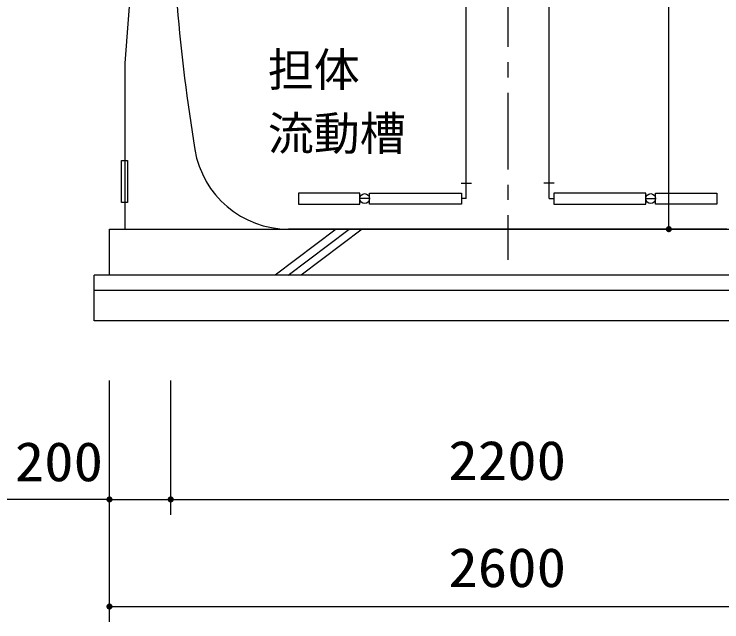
# Model space of a CAD drawing. Units: millimetres, scale not verified. Extents: x -14850 to 14850, y -10500 to 10500.
# Drawn here: x -505 to 1805, y -6767 to -4782 of the extents above; entities that cross this region are included whole.
import ezdxf
from ezdxf.enums import TextEntityAlignment as Align

# ---------------------------------------------------------------- set-up
doc = ezdxf.new("R2010")
doc.units = ezdxf.units.MM
doc.header["$LTSCALE"] = 50
doc.linetypes.add('CHAIN1', pattern=[8, 5, -1, 1, -1])
for name, color, linetype, lineweight in [('0-0_製作', 5, 'Continuous', 25), ('0-2_躯体', 3, 'Continuous', 25), ('0-5_機器', 2, 'Continuous', 25)]:
    doc.layers.add(name, color=color, linetype=linetype, lineweight=lineweight)
doc.styles.add('ＭＳ ゴシック', font='')
doc.styles.get('ＭＳ ゴシック').set_extended_font_data('MS Gothic')

msp = doc.modelspace()

# ---------------------------------------------------------------- linework, layer by layer
at = {"layer": '0-0_製作', "color": 2}
for p, q in [((1632.4, -5484.24), (1632.4, -3634.24)), ((1682.4, -5484.24), (1474.66, -5484.24)), ((-193.65, -6417.31), (-193.65, -5978.55)), ((6.35, -6417.31), (6.35, -5978.55)), ((-193.65, -6367.31), (-547.57, -6367.31)), ((-193.65, -6767.31), (-193.65, -6367.31)), ((-193.65, -6367.31), (6.35, -6367.31)), ((6.35, -6367.31), (2206.35, -6367.31)), ((-193.65, -6717.31), (2406.35, -6717.31))]:
    msp.add_line(p, q, dxfattribs=at)
at = {"layer": '0-0_製作'}
for points in [[(1622.4, -5484.24), (1632.4, -5474.24), (1632.4, -5484.24)], [(1622.42, -5483.61), (1632.4, -5474.24), (1622.4, -5484.24)], [(1622.57, -5482.37), (1632.4, -5474.24), (1622.42, -5483.61)], [(1622.89, -5481.15), (1632.4, -5474.24), (1622.57, -5482.37)], [(1623.35, -5479.98), (1632.4, -5474.24), (1622.89, -5481.15)], [(1623.95, -5478.88), (1632.4, -5474.24), (1623.35, -5479.98)], [(1624.69, -5477.87), (1632.4, -5474.24), (1623.95, -5478.88)], [(1625.55, -5476.95), (1632.4, -5474.24), (1624.69, -5477.87)], [(1626.52, -5476.15), (1632.4, -5474.24), (1625.55, -5476.95)], [(1627.58, -5475.48), (1632.4, -5474.24), (1626.52, -5476.15)], [(1627.58, -5475.48), (1631.14, -5474.32), (1632.4, -5474.24)], [(1628.72, -5474.94), (1631.14, -5474.32), (1627.58, -5475.48)], [(1628.72, -5474.94), (1629.91, -5474.55), (1631.14, -5474.32)], [(1632.4, -5474.24), (1641.7, -5480.56), (1632.4, -5484.24)], [(1632.4, -5474.24), (1641.16, -5479.42), (1641.7, -5480.56)], [(1632.4, -5474.24), (1640.49, -5478.36), (1641.16, -5479.42)], [(1632.4, -5474.24), (1639.69, -5477.39), (1640.49, -5478.36)], [(1632.4, -5474.24), (1638.77, -5476.53), (1639.69, -5477.39)], [(1632.4, -5474.24), (1637.76, -5475.8), (1638.77, -5476.53)], [(1632.4, -5474.24), (1636.66, -5475.19), (1637.76, -5475.8)], [(1632.4, -5474.24), (1635.49, -5474.73), (1636.66, -5475.19)], [(1632.4, -5474.24), (1634.27, -5474.42), (1635.49, -5474.73)], [(1632.4, -5474.24), (1633.03, -5474.26), (1634.27, -5474.42)], [(1622.71, -5486.73), (1622.4, -5484.24), (1632.4, -5484.24)], [(1622.48, -5485.49), (1622.4, -5484.24), (1622.71, -5486.73)], [(1622.71, -5486.73), (1632.4, -5484.24), (1623.1, -5487.92)], [(1623.1, -5487.92), (1632.4, -5484.24), (1623.63, -5489.06)], [(1623.63, -5489.06), (1632.4, -5484.24), (1624.31, -5490.12)], [(1624.31, -5490.12), (1632.4, -5484.24), (1625.11, -5491.09)], [(1625.11, -5491.09), (1632.4, -5484.24), (1626.02, -5491.94)], [(1626.02, -5491.94), (1632.4, -5484.24), (1627.04, -5492.68)], [(1627.04, -5492.68), (1632.4, -5484.24), (1628.14, -5493.29)], [(1628.14, -5493.29), (1632.4, -5484.24), (1629.31, -5493.75)], [(1629.31, -5493.75), (1632.4, -5484.24), (1630.52, -5494.06)], [(1630.52, -5494.06), (1632.4, -5484.24), (1631.77, -5494.22)], [(1631.77, -5494.22), (1632.4, -5484.24), (1632.4, -5494.24)], [(1632.4, -5484.24), (1641.7, -5480.56), (1642.08, -5481.75)], [(1632.4, -5484.24), (1642.08, -5481.75), (1642.32, -5482.99)], [(1632.4, -5484.24), (1642.32, -5482.99), (1642.4, -5484.24)], [(1632.4, -5484.24), (1638.28, -5492.33), (1632.4, -5494.24)], [(1632.4, -5484.24), (1639.24, -5491.53), (1638.28, -5492.33)], [(1632.4, -5484.24), (1640.1, -5490.61), (1639.24, -5491.53)], [(1632.4, -5484.24), (1640.84, -5489.6), (1640.1, -5490.61)], [(1632.4, -5484.24), (1641.45, -5488.5), (1640.84, -5489.6)], [(1632.4, -5484.24), (1641.91, -5487.33), (1641.45, -5488.5)], [(1632.4, -5484.24), (1642.22, -5486.11), (1641.91, -5487.33)], [(1632.4, -5484.24), (1642.38, -5484.87), (1642.22, -5486.11)], [(1632.4, -5484.24), (1642.4, -5484.24), (1642.38, -5484.87)], [(1632.4, -5494.24), (1638.28, -5492.33), (1637.22, -5493)], [(1632.4, -5494.24), (1637.22, -5493), (1633.65, -5494.16)], [(1633.65, -5494.16), (1637.22, -5493), (1636.08, -5493.54)], [(1633.65, -5494.16), (1636.08, -5493.54), (1634.88, -5493.93)], [(-203.63, -6366.68), (-193.65, -6367.31), (-203.65, -6367.31)], [(-203.65, -6367.31), (-193.65, -6367.31), (-203.58, -6368.56)], [(-203.63, -6366.68), (-193.65, -6357.31), (-193.65, -6367.31)], [(-203.48, -6365.44), (-193.65, -6357.31), (-203.63, -6366.68)], [(-203.58, -6368.56), (-193.65, -6367.31), (-203.34, -6369.8)], [(-203.16, -6364.22), (-193.65, -6357.31), (-203.48, -6365.44)], [(-203.34, -6369.8), (-193.65, -6367.31), (-202.95, -6370.99)], [(-202.7, -6363.05), (-193.65, -6357.31), (-203.16, -6364.22)], [(-202.95, -6370.99), (-193.65, -6367.31), (-202.42, -6372.13)], [(-202.1, -6361.95), (-193.65, -6357.31), (-202.7, -6363.05)], [(-202.42, -6372.13), (-193.65, -6367.31), (-201.74, -6373.19)], [(-201.36, -6360.94), (-193.65, -6357.31), (-202.1, -6361.95)], [(-201.74, -6373.19), (-193.65, -6367.31), (-200.94, -6374.16)], [(-200.5, -6360.02), (-193.65, -6357.31), (-201.36, -6360.94)], [(-200.94, -6374.16), (-193.65, -6367.31), (-200.03, -6375.01)], [(-199.53, -6359.22), (-193.65, -6357.31), (-200.5, -6360.02)], [(-200.03, -6375.01), (-193.65, -6367.31), (-199.01, -6375.75)], [(-198.47, -6358.55), (-193.65, -6357.31), (-199.53, -6359.22)], [(-199.01, -6375.75), (-193.65, -6367.31), (-197.91, -6376.36)], [(-197.34, -6358.01), (-193.65, -6357.31), (-198.47, -6358.55)], [(-197.91, -6376.36), (-193.65, -6367.31), (-196.74, -6376.82)], [(-196.14, -6357.62), (-193.65, -6357.31), (-197.34, -6358.01)], [(-196.74, -6376.82), (-193.65, -6367.31), (-195.53, -6377.13)], [(-194.91, -6357.39), (-193.65, -6357.31), (-196.14, -6357.62)], [(-195.53, -6377.13), (-193.65, -6367.31), (-194.28, -6377.29)], [(-194.28, -6377.29), (-193.65, -6367.31), (-193.65, -6377.31)], [(-193.65, -6357.31), (-183.65, -6367.31), (-193.65, -6367.31)], [(-193.65, -6357.31), (-183.73, -6366.06), (-183.65, -6367.31)], [(-193.65, -6357.31), (-183.97, -6364.82), (-183.73, -6366.06)], [(-193.65, -6357.31), (-184.36, -6363.63), (-183.97, -6364.82)], [(-193.65, -6357.31), (-184.89, -6362.49), (-184.36, -6363.63)], [(-193.65, -6357.31), (-185.56, -6361.43), (-184.89, -6362.49)], [(-193.65, -6357.31), (-186.36, -6360.46), (-185.56, -6361.43)], [(-193.65, -6357.31), (-187.28, -6359.6), (-186.36, -6360.46)], [(-193.65, -6357.31), (-188.3, -6358.87), (-187.28, -6359.6)], [(-193.65, -6357.31), (-189.4, -6358.26), (-188.3, -6358.87)], [(-193.65, -6357.31), (-190.56, -6357.8), (-189.4, -6358.26)], [(-193.65, -6357.31), (-191.78, -6357.49), (-190.56, -6357.8)], [(-193.65, -6357.31), (-193.03, -6357.33), (-191.78, -6357.49)], [(-193.65, -6367.31), (-192.4, -6377.23), (-193.65, -6377.31)], [(-193.65, -6367.31), (-191.17, -6377), (-192.4, -6377.23)], [(-193.65, -6367.31), (-189.97, -6376.61), (-191.17, -6377)], [(-193.65, -6367.31), (-188.84, -6376.07), (-189.97, -6376.61)], [(-193.65, -6367.31), (-187.78, -6375.4), (-188.84, -6376.07)], [(-193.65, -6367.31), (-186.81, -6374.6), (-187.78, -6375.4)], [(-193.65, -6367.31), (-185.95, -6373.68), (-186.81, -6374.6)], [(-193.65, -6367.31), (-185.21, -6372.67), (-185.95, -6373.68)], [(-193.65, -6367.31), (-184.61, -6371.57), (-185.21, -6372.67)], [(-193.65, -6367.31), (-184.14, -6370.4), (-184.61, -6371.57)], [(-193.65, -6367.31), (-183.83, -6369.18), (-184.14, -6370.4)], [(-193.65, -6367.31), (-183.67, -6367.94), (-183.83, -6369.18)], [(-193.65, -6367.31), (-183.65, -6367.31), (-183.67, -6367.94)], [(-3.65, -6367.31), (6.35, -6357.31), (6.35, -6367.31)], [(-3.64, -6366.68), (6.35, -6357.31), (-3.65, -6367.31)], [(-3.65, -6367.31), (6.35, -6367.31), (-3.58, -6368.56)], [(-3.48, -6365.44), (6.35, -6357.31), (-3.64, -6366.68)], [(-3.58, -6368.56), (6.35, -6367.31), (-3.34, -6369.8)], [(-3.17, -6364.22), (6.35, -6357.31), (-3.48, -6365.44)], [(-3.34, -6369.8), (6.35, -6367.31), (-2.95, -6370.99)], [(-2.7, -6363.05), (6.35, -6357.31), (-3.17, -6364.22)], [(-2.95, -6370.99), (6.35, -6367.31), (-2.42, -6372.13)], [(-2.1, -6361.95), (6.35, -6357.31), (-2.7, -6363.05)], [(-2.42, -6372.13), (6.35, -6367.31), (-1.74, -6373.19)], [(-1.36, -6360.94), (6.35, -6357.31), (-2.1, -6361.95)], [(-1.74, -6373.19), (6.35, -6367.31), (-0.94, -6374.16)], [(-0.5, -6360.02), (6.35, -6357.31), (-1.36, -6360.94)], [(-0.94, -6374.16), (6.35, -6367.31), (-0.03, -6375.01)], [(0.47, -6359.22), (6.35, -6357.31), (-0.5, -6360.02)], [(-0.03, -6375.01), (6.35, -6367.31), (0.99, -6375.75)], [(1.53, -6358.55), (6.35, -6357.31), (0.47, -6359.22)], [(0.99, -6375.75), (6.35, -6367.31), (2.09, -6376.36)], [(2.66, -6358.01), (6.35, -6357.31), (1.53, -6358.55)], [(2.09, -6376.36), (6.35, -6367.31), (3.26, -6376.82)], [(3.86, -6357.62), (6.35, -6357.31), (2.66, -6358.01)], [(3.26, -6376.82), (6.35, -6367.31), (4.47, -6377.13)], [(5.09, -6357.39), (6.35, -6357.31), (3.86, -6357.62)], [(4.47, -6377.13), (6.35, -6367.31), (5.72, -6377.29)], [(5.72, -6377.29), (6.35, -6367.31), (6.35, -6377.31)], [(6.35, -6357.31), (16.27, -6366.06), (6.35, -6367.31)], [(6.35, -6357.31), (16.03, -6364.82), (16.27, -6366.06)], [(6.35, -6357.31), (15.64, -6363.63), (16.03, -6364.82)], [(6.35, -6357.31), (15.11, -6362.49), (15.64, -6363.63)], [(6.35, -6357.31), (14.44, -6361.43), (15.11, -6362.49)], [(6.35, -6357.31), (13.63, -6360.46), (14.44, -6361.43)], [(6.35, -6357.31), (12.72, -6359.6), (13.63, -6360.46)], [(6.35, -6357.31), (11.7, -6358.87), (12.72, -6359.6)], [(6.35, -6357.31), (10.6, -6358.26), (11.7, -6358.87)], [(6.35, -6357.31), (9.44, -6357.8), (10.6, -6358.26)], [(6.35, -6357.31), (8.22, -6357.49), (9.44, -6357.8)], [(6.35, -6357.31), (6.97, -6357.33), (8.22, -6357.49)], [(6.35, -6367.31), (16.27, -6366.06), (16.35, -6367.31)], [(6.35, -6367.31), (7.6, -6377.23), (6.35, -6377.31)], [(6.35, -6367.31), (8.83, -6377), (7.6, -6377.23)], [(6.35, -6367.31), (10.03, -6376.61), (8.83, -6377)], [(6.35, -6367.31), (11.16, -6376.07), (10.03, -6376.61)], [(6.35, -6367.31), (12.22, -6375.4), (11.16, -6376.07)], [(6.35, -6367.31), (13.19, -6374.6), (12.22, -6375.4)], [(6.35, -6367.31), (14.05, -6373.68), (13.19, -6374.6)], [(6.35, -6367.31), (14.79, -6372.67), (14.05, -6373.68)], [(6.35, -6367.31), (15.39, -6371.57), (14.79, -6372.67)], [(6.35, -6367.31), (15.86, -6370.4), (15.39, -6371.57)], [(6.35, -6367.31), (16.17, -6369.18), (15.86, -6370.4)], [(6.35, -6367.31), (16.33, -6367.94), (16.17, -6369.18)], [(6.35, -6367.31), (16.35, -6367.31), (16.33, -6367.94)], [(-203.63, -6716.68), (-193.65, -6717.31), (-203.65, -6717.31)], [(-203.65, -6717.31), (-193.65, -6717.31), (-203.58, -6718.56)], [(-203.63, -6716.68), (-193.65, -6707.31), (-193.65, -6717.31)], [(-203.48, -6715.44), (-193.65, -6707.31), (-203.63, -6716.68)], [(-203.58, -6718.56), (-193.65, -6717.31), (-203.34, -6719.8)], [(-203.16, -6714.22), (-193.65, -6707.31), (-203.48, -6715.44)], [(-203.34, -6719.8), (-193.65, -6717.31), (-202.95, -6720.99)], [(-202.7, -6713.05), (-193.65, -6707.31), (-203.16, -6714.22)], [(-202.95, -6720.99), (-193.65, -6717.31), (-202.42, -6722.13)], [(-202.1, -6711.95), (-193.65, -6707.31), (-202.7, -6713.05)], [(-202.42, -6722.13), (-193.65, -6717.31), (-201.74, -6723.19)], [(-201.36, -6710.94), (-193.65, -6707.31), (-202.1, -6711.95)], [(-201.74, -6723.19), (-193.65, -6717.31), (-200.94, -6724.16)], [(-200.5, -6710.02), (-193.65, -6707.31), (-201.36, -6710.94)], [(-200.94, -6724.16), (-193.65, -6717.31), (-200.03, -6725.01)], [(-199.53, -6709.22), (-193.65, -6707.31), (-200.5, -6710.02)], [(-200.03, -6725.01), (-193.65, -6717.31), (-199.01, -6725.75)], [(-198.47, -6708.55), (-193.65, -6707.31), (-199.53, -6709.22)], [(-199.01, -6725.75), (-193.65, -6717.31), (-197.91, -6726.36)], [(-197.34, -6708.01), (-193.65, -6707.31), (-198.47, -6708.55)], [(-197.91, -6726.36), (-193.65, -6717.31), (-196.74, -6726.82)], [(-196.14, -6707.62), (-193.65, -6707.31), (-197.34, -6708.01)], [(-196.74, -6726.82), (-193.65, -6717.31), (-195.53, -6727.13)], [(-194.91, -6707.39), (-193.65, -6707.31), (-196.14, -6707.62)], [(-195.53, -6727.13), (-193.65, -6717.31), (-194.28, -6727.29)], [(-194.28, -6727.29), (-193.65, -6717.31), (-193.65, -6727.31)], [(-193.65, -6707.31), (-183.65, -6717.31), (-193.65, -6717.31)], [(-193.65, -6707.31), (-183.73, -6716.06), (-183.65, -6717.31)], [(-193.65, -6707.31), (-183.97, -6714.82), (-183.73, -6716.06)], [(-193.65, -6707.31), (-184.36, -6713.63), (-183.97, -6714.82)], [(-193.65, -6707.31), (-184.89, -6712.49), (-184.36, -6713.63)], [(-193.65, -6707.31), (-185.56, -6711.43), (-184.89, -6712.49)], [(-193.65, -6707.31), (-186.36, -6710.46), (-185.56, -6711.43)], [(-193.65, -6707.31), (-187.28, -6709.6), (-186.36, -6710.46)], [(-193.65, -6707.31), (-188.3, -6708.87), (-187.28, -6709.6)], [(-193.65, -6707.31), (-189.4, -6708.26), (-188.3, -6708.87)], [(-193.65, -6707.31), (-190.56, -6707.8), (-189.4, -6708.26)], [(-193.65, -6707.31), (-191.78, -6707.49), (-190.56, -6707.8)], [(-193.65, -6707.31), (-193.03, -6707.33), (-191.78, -6707.49)], [(-193.65, -6717.31), (-192.4, -6727.23), (-193.65, -6727.31)], [(-193.65, -6717.31), (-191.17, -6727), (-192.4, -6727.23)], [(-193.65, -6717.31), (-189.97, -6726.61), (-191.17, -6727)], [(-193.65, -6717.31), (-188.84, -6726.07), (-189.97, -6726.61)], [(-193.65, -6717.31), (-187.78, -6725.4), (-188.84, -6726.07)], [(-193.65, -6717.31), (-186.81, -6724.6), (-187.78, -6725.4)], [(-193.65, -6717.31), (-185.95, -6723.68), (-186.81, -6724.6)], [(-193.65, -6717.31), (-185.21, -6722.67), (-185.95, -6723.68)], [(-193.65, -6717.31), (-184.61, -6721.57), (-185.21, -6722.67)], [(-193.65, -6717.31), (-184.14, -6720.4), (-184.61, -6721.57)], [(-193.65, -6717.31), (-183.83, -6719.18), (-184.14, -6720.4)], [(-193.65, -6717.31), (-183.67, -6717.94), (-183.83, -6719.18)], [(-193.65, -6717.31), (-183.65, -6717.31), (-183.67, -6717.94)]]:
    msp.add_solid(points, dxfattribs=at)
at = {"layer": '0-2_躯体', "linetype": 'CHAIN1'}
msp.add_line((1106.35, -2638.99), (1106.35, -5584.24), dxfattribs=at)
at = {"layer": '0-2_躯体'}
for p, q in [((1241.35, -5384.24), (1241.35, -3225.95)), ((971.35, -5384.24), (971.35, -3254.24)), ((954.85, -5334.24), (987.85, -5334.24)), ((1257.85, -5334.24), (1224.85, -5334.24)), ((655.35, -5384.24), (623.35, -5384.24)), ((971.35, -5384.24), (955.35, -5384.24)), ((1241.35, -5384.24), (1257.35, -5384.24)), ((1557.35, -5384.24), (1589.35, -5384.24)), ((1821.55, -5484.24), (391.14, -5484.24))]:
    msp.add_line(p, q, dxfattribs=at)
at = {"layer": '0-2_躯体', "color": 7}
msp.add_line((-143.65, -4942.31), (-143.65, -5484.24), dxfattribs=at)
at = {"layer": '0-2_躯体', "color": 2}
for p, q in [((546.84, -5484.24), (346.84, -5634.24)), ((389.27, -5634.24), (589.27, -5484.24)), ((631.69, -5484.24), (431.69, -5634.24))]:
    msp.add_line(p, q, dxfattribs=at)
at = {"layer": '0-2_躯体', "color": 7}
msp.add_lwpolyline([(78.04, -3634.24), (-93.65, -4284.24), (-143.65, -4942.31)], dxfattribs=at)
msp.add_lwpolyline([(-134.89, -5259.67), (-134.89, -5397.22), (-154.54, -5397.22), (-154.54, -5259.67)], close=True, dxfattribs=at)
at = {"layer": '0-2_躯体'}
for points in [[(423.35, -5402.24), (623.35, -5402.24), (623.35, -5366.24), (423.35, -5366.24)], [(955.35, -5402.24), (655.35, -5402.24), (655.35, -5366.24), (955.35, -5366.24)], [(1257.35, -5402.24), (1557.35, -5402.24), (1557.35, -5366.24), (1257.35, -5366.24)], [(1789.35, -5402.24), (1589.35, -5402.24), (1589.35, -5366.24), (1789.35, -5366.24)]]:
    msp.add_lwpolyline(points, close=True, dxfattribs=at)
for centre in [(639.35, -5384.24), (1573.35, -5384.24)]:
    msp.add_circle(centre, 16, dxfattribs=at)
for centre, radius, start, end in [((6006.27, -4254.24), 6000, 180.28647, 189.30482), ((391.14, -5174.24), 310, 189.30482, 270)]:
    msp.add_arc(centre, radius, start, end, dxfattribs=at)
at = {"layer": '0-5_機器'}
for p, q in [((-193.65, -5484.24), (2406.35, -5484.24)), ((-193.65, -5634.24), (-193.65, -5484.24)), ((2456.34, -5634.24), (-243.65, -5634.24)), ((-243.65, -5784.24), (-243.65, -5634.24)), ((2456.34, -5684.24), (-243.65, -5684.24)), ((2456.34, -5784.24), (-243.65, -5784.24))]:
    msp.add_line(p, q, dxfattribs=at)

# ---------------------------------------------------------------- texts
at = {"layer": '0-0_製作', "color": 4, "style": 'ＭＳ ゴシック', "width": 1.1}
for s, p in [('200', (-502.83, -6346.37)), ('2200', (912.6, -6342.31)), ('2600', (912.6, -6692.31))]:
    msp.add_text(s, height=128.4, dxfattribs=at).set_placement(p, align=Align.BOTTOM_LEFT)
at = {"layer": '0-2_躯体', "color": 4, "style": 'ＭＳ ゴシック'}
for s, p in [('担体', (323.3, -5051.33)), ('流動槽', (323.3, -5259.33))]:
    msp.add_text(s, height=110, dxfattribs=at).set_placement(p, align=Align.BOTTOM_LEFT)

doc.saveas('drawing.dxf')
